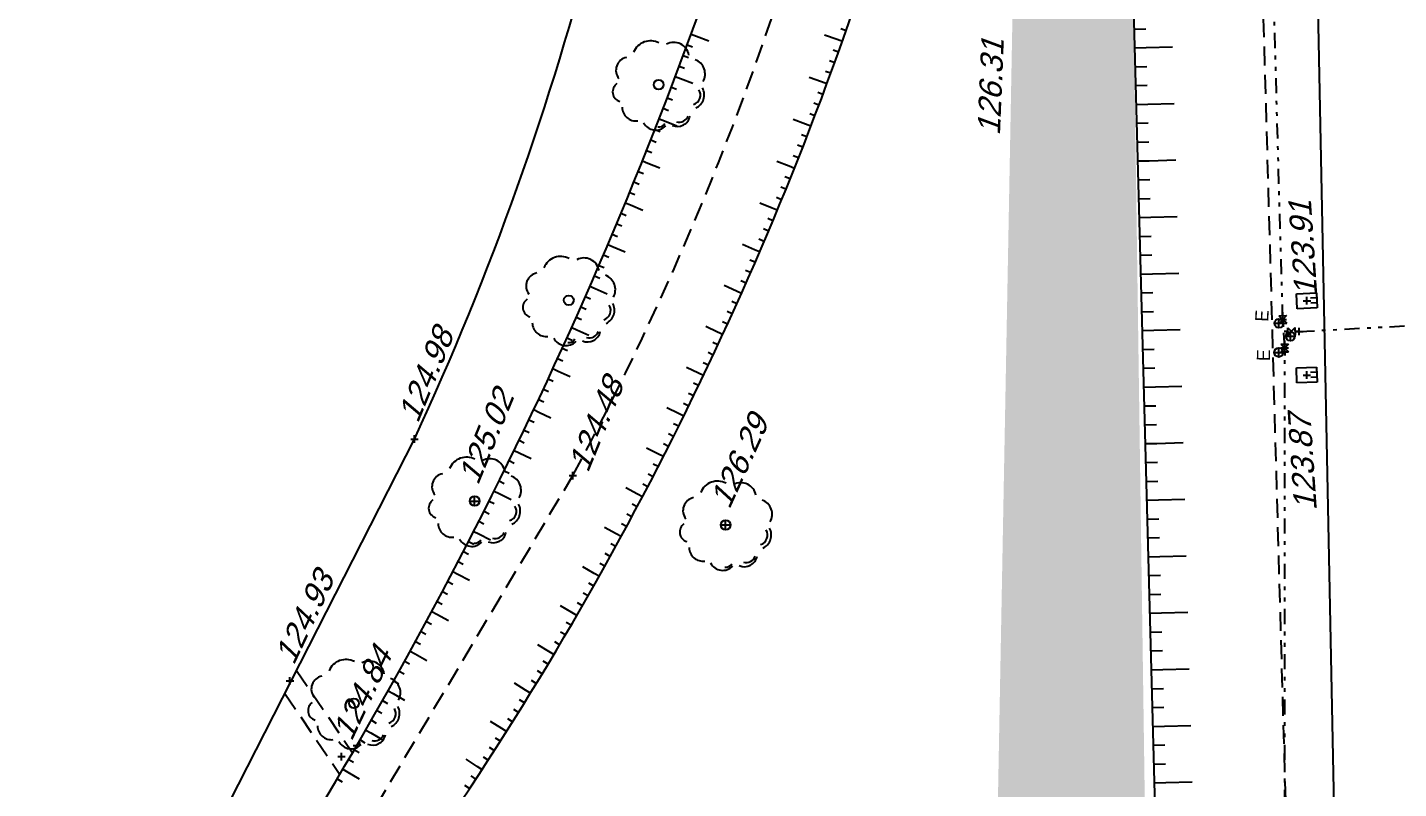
# Model space of a CAD drawing. Header units: metres. Extents: x 1633075 to 1634601, y 8175308 to 8177203.
# Drawn here: x 1633542.48 to 1633578.87, y 8175872.47 to 8175892.66 of the extents above; entities that cross this region are included whole.
import ezdxf

# ---------------------------------------------------------------- set-up
doc = ezdxf.new("R2010")
doc.units = ezdxf.units.M
doc.header["$LTSCALE"] = 2
doc.header["$PDMODE"] = 2
doc.header["$PDSIZE"] = 0.1
for name, pattern in [('211', [0.5, 0.2, -0.1, 0, -0.1, 0, -0.1]), ('241', [0.5, 0.2, -0.1, 0, -0.1, 0, -0.1]), ('31', [2, 1, 1]), ('CACHE', [0.375, 0.25, -0.125]), ('CONTINU', [0])]:
    doc.linetypes.add(name, pattern=pattern)
for name, color, linetype in [('C15785 - ALLEE', 7, 'CACHE'), ('C15785 - BORDURES', 7, 'CONTINU'), ('C15785 - BTALUS', 3, 'CACHE'), ('C15785 - EAUP', 5, 'CONTINU'), ('C15785 - HTALUS', 7, 'Continuous'), ('C15785 - POINT 2D', 7, 'Continuous'), ('C15785 - Talus', 7, 'Continuous'), ('C15785 - VEGET', 3, 'Continuous'), ('C15785 - Z', 7, 'Continuous')]:
    doc.layers.add(name, color=color, linetype=linetype)
doc.styles.get("Standard").update_dxf_attribs({"font": 'arial.ttf'})
doc.styles.add('TXT', font='txt', dxfattribs={"height": 0.3})

# ---------------------------------------------------------------- blocks, each defined once
blk = doc.blocks.new('TALB100A')
blk.add_line((0, -0.3), (0, -1))
blk = doc.blocks.new('TALB100B')
blk.add_line((0, 0), (0, -0.3))
blk = doc.blocks.new('BLBG')
for p, q in [((0, 0), (0, 1.333)), ((0, 1.333), (1, 1.333)), ((1, 1.333), (1, 0)), ((1, 0), (0, 0)), ((0.333, 0), (0.333, 0.406)), ((0.667, 0), (0.667, 0.406))]:
    blk.add_line(p, q)
blk = doc.blocks.new('T1')
at = {"linetype": '31'}
blk.add_point((0, 0), dxfattribs=at)
blk = doc.blocks.new('T245')
at = {"linetype": 'Continuous'}
for p, q in [((-0.1, 0), (-0.2, 0)), ((-0.1, -0.1), (0.1, 0.1)), ((-0.1, 0.1), (0.1, -0.1)), ((-0.1, -0.1), (-0.1, 0.1)), ((0.1, -0.1), (0.1, 0.1)), ((0.1, 0), (0.2, 0))]:
    blk.add_line(p, q, dxfattribs=at)
blk = doc.blocks.new('ARBN')
blk.add_circle((0, 0), 0.0517)
for centre, radius, start, end in [((-0.088, 0.27), 0.194, 62.9289, 157.9234), ((0.159, 0.288), 0.162, 10.5515, 118.7684), ((-0.313, 0.149), 0.141, 102.3806, 218.1519), ((0.33, 0.115), 0.163, 331.4172, 69.7614), ((-0.381, -0.079), 0.106, 125.5548, 253.3512), ((0.342, -0.106), 0.104, 287.358, 32.9391), ((0.335, -0.105), 0.151, 294.7172, 29.5061), ((-0.236, -0.237), 0.15, 182.2997, 276.8338), ((-0.027, -0.335), 0.147, 208.1993, 316.9403), ((0.007, -0.38), 0.0689, 259.4414, 333.9219), ((0.202, -0.304), 0.137, 247.1419, 348.9634), ((0.221, -0.292), 0.104, 254.316, 338.7253)]:
    blk.add_arc(centre, radius, start, end)
blk = doc.blocks.new('TALH050A')
blk.add_line((0, 0.15), (0, 0.5))
blk = doc.blocks.new('TALH050B')
blk.add_line((0, 0), (0, 0.15))
blk = doc.blocks.new('TALB050A')
blk.add_line((0, -0.15), (0, -0.5))
blk = doc.blocks.new('TALB050B')
blk.add_line((0, 0), (0, -0.15))

msp = doc.modelspace()

# ---------------------------------------------------------------- hatches: boundary and pattern name
at = {"layer": 'C15785 - VEGET'}
h = msp.add_hatch(dxfattribs=at)
h.set_pattern_fill('AR-CONC', color=256, scale=0.02, angle=-0.5, style=0)
h.set_pattern_definition([(49.50002714, (1050220.128, 8061047.714), (3.640772945, -0.350564668), [0.381, -4.191]), (354.50002714, (1050220.128, 8061047.714), (-0.671486242, 3.827137998), [0.3048, -3.3528]), (99.95102714, (1050220.4313, 8061047.6847), (2.969299724, 3.476555826), [0.3238, -3.5618]), (45.6842271, (1050220.1367, 8061048.73), (5.414037124, -0.888123595), [0.5715, -6.2865]), (96.1356271, (1050220.588, 8061048.656), (4.79108493, 4.906890634), [0.4857, -5.3427]), (350.6840271, (1050220.137, 8061048.73), (4.79109228, 4.90688181), [0.4572, -5.0292]), (20.50002714, (1050220.6425, 8061048.4715), (3.014334644, -2.071692516), [0.381, -4.191]), (325.50002714, (1050220.6425, 8061048.4715), (1.26813822, 3.672833305), [0.3048, -3.3528]), (70.95142714, (1050220.8937, 8061048.2988), (4.282464587, 1.601149064), [0.3238, -3.5618]), (37.00002714, (1050220.1279, 8061047.7139), (0.076526363, 1.6904973657), [0, -3.31216, 0, -3.4036, 0, -3.3655]), (7.00002714, (1050220.1279, 8061047.714), (1.353826008, 1.991873763), [0, -1.94056, 0, -3.23596, 0, -1.2827]), (327.00002714, (1050218.9951, 8061047.7238), (2.7107088696, -0.138233956), [0, -1.27, 0, -3.9624, 0, -5.2578]), (317.00002714, (1050218.487, 8061047.7282), (2.9669082965, 0.482658772), [0, -1.651, 0, -2.63144, 0, -3.7338])])
h.paths.add_polyline_path([(1633569.723, 8175827.56), (1633564.784, 8175830.706), (1633565.327, 8175845.854), (1633569.56, 8175850.144), (1633568.097, 8175864.787), (1633568.626, 8175893.281), (1633569.591, 8175903.294), (1633566.894, 8175904.884), (1633567.581, 8175913.627), (1633569.854, 8175911.085), (1633572.368, 8175907.093), (1633571.826, 8175893.819), (1633572.17, 8175869.442), (1633572.913, 8175853.154), (1633572.88, 8175845.469), (1633572.316, 8175837.13), (1633571.582, 8175831.934), (1633571.322, 8175830.19)])

# ---------------------------------------------------------------- linework, layer by layer
at = {"layer": 'C15785 - ALLEE'}
for points in [[(1633574.946, 8175910.21), (1633575.234, 8175894.398), (1633575.921, 8175870.087)], [(1633549.62, 8175875.604), (1633551.108, 8175873.421)], [(1633549.309, 8175874.995), (1633550.771, 8175872.85)]]:
    msp.add_lwpolyline(points, dxfattribs=at)
at = {"layer": 'C15785 - BORDURES'}
for points in [[(1633577.302, 8175864.945), (1633576.702, 8175894.491), (1633576.439, 8175906.55), (1633576.132, 8175919.579), (1633575.904, 8175932.49)], [(1633542.479, 8175861.599), (1633552.75, 8175881.742)]]:
    msp.add_lwpolyline(points, dxfattribs=at)
msp.add_arc((1633481.672, 8175914.706), 78.349, 335.11973, 356.17669, dxfattribs=at)
at = {"layer": 'C15785 - BTALUS'}
msp.add_lwpolyline([(1633549.043, 8175867.496), (1633556.954, 8175880.773)], dxfattribs=at)
msp.add_arc((1633487.477, 8175918.192), 78.913, 331.69355, 343.5125, dxfattribs=at)
at = {"layer": 'C15785 - EAUP', "linetype": '211'}
msp.add_lwpolyline([(1633575.66, 8175847.477), (1633576.126, 8175856.573), (1633575.855, 8175868.436), (1633575.845, 8175884.157), (1633575.794, 8175884.914), (1633575.341, 8175901.01), (1633574.877, 8175918.439)], dxfattribs=at)
at = {"layer": 'C15785 - EAUP', "linetype": '241'}
msp.add_lwpolyline([(1633576.232, 8175884.595), (1633591.728, 8175885.409), (1633599.282, 8175886.181)], dxfattribs=at)
at = {"layer": 'C15785 - EAUP'}
for centre in [(1633575.693, 8175884.812, -77.554), (1633575.996, 8175884.47, -77.554), (1633575.688, 8175884.038, -77.554)]:
    msp.add_circle(centre, 0.12, dxfattribs=at)
at = {"layer": 'C15785 - HTALUS'}
for points in [[(1633567.064, 8175849.696), (1633563.854, 8175844.764), (1633548.507, 8175859.631, -0.271909), (1633547.578, 8175867.758, 0.064875), (1633561.097, 8175895.326, 0.088542), (1633562.77, 8175924.342)], [(1633567.064, 8175849.696), (1633553.393, 8175862.037, -0.180234), (1633550.819, 8175866.713, -0.109851), (1633553.023, 8175870.721, 0.075174), (1633565.092, 8175895.223, 0.057715), (1633566.815, 8175922.691)], [(1633557.861, 8175826.953, 0.651877), (1633571.322, 8175830.19, 0.038386), (1633572.913, 8175853.154), (1633571.826, 8175893.819), (1633572.368, 8175907.093), (1633574.946, 8175910.21)]]:
    msp.add_lwpolyline(points, format="xyb", dxfattribs=at)
at = {"layer": 'C15785 - POINT 2D'}
for p in [(1633576.435, 8175885.412), (1633575.693, 8175884.812), (1633575.996, 8175884.47), (1633575.688, 8175884.038), (1633576.433, 8175883.44), (1633552.75, 8175881.742), (1633556.954, 8175880.773), (1633554.346, 8175880.099), (1633561.008, 8175879.464), (1633549.445, 8175875.328), (1633550.814, 8175873.319)]:
    msp.add_point(p, dxfattribs=at)

# ---------------------------------------------------------------- block references
at = {"layer": 'C15785 - EAUP'}
for p, xscale, yscale, zscale, rotation in [((1633576.706, 8175885.222, 0.548), 0.4000000001915751, 0.4000000001915751, 0.4000000001915751, 92.55697633217684), ((1633576.702, 8175883.247, 0.503), 0.4000000003493321, 0.4000000003493321, 0.4000000003493321, 91.91732905316793)]:
    msp.add_blockref('BLBG', p, dxfattribs=dict(at, xscale=xscale, yscale=yscale, zscale=zscale, rotation=rotation))
for name, p, rotation in [('T245', (1633575.794, 8175884.914), 273.1174771424072), ('T1', (1633575.794, 8175884.914), 1.614152153433014), ('T245', (1633576.027, 8175884.598), 1.971780119047807), ('T1', (1633576.232, 8175884.595), 273.0078461346878), ('T245', (1633575.845, 8175884.157), 269.653895134472), ('T1', (1633575.845, 8175884.157), 3.80612315730372)]:
    msp.add_blockref(name, p, dxfattribs=dict(at, rotation=rotation))
at = {"layer": 'C15785 - Talus'}
for name, p, rotation in [('TALH050B', (1633564.205, 8175892.571), 70.61990152989485), ('TALB100B', (1633571.858, 8175892.616), 91.53146048288494), ('TALB050B', (1633560.092, 8175892.478), 69.84433605286794), ('TALB050A', (1633560.092, 8175892.478), 69.84433605286794), ('TALH050A', (1633564.105, 8175892.288), 70.43172494764582), ('TALH050B', (1633564.105, 8175892.288), 70.43172494764582), ('TALB050B', (1633559.884, 8175891.915), 69.55501681660358), ('TALB050B', (1633559.989, 8175892.197), 69.69967643774926), ('TALH050B', (1633564.004, 8175892.006), 70.24354834074835), ('TALB100B', (1633571.871, 8175892.116), 91.53146048288494), ('TALB100A', (1633571.871, 8175892.116), 91.53146048288494), ('TALB050B', (1633559.779, 8175891.634), 69.41035719140811), ('TALH050B', (1633563.902, 8175891.724), 70.05537172142752), ('TALB100B', (1633571.885, 8175891.616), 91.53146048288494), ('TALB050B', (1633559.673, 8175891.354), 69.26569757694173), ('TALB050A', (1633559.673, 8175891.354), 69.26569757694173), ('TALH050A', (1633563.696, 8175891.16), 69.67901853115693), ('TALH050B', (1633563.696, 8175891.16), 69.67901853115693), ('TALH050B', (1633563.799, 8175891.442), 69.86719513868876), ('TALB050B', (1633559.459, 8175890.793), 68.97637832595937), ('TALB050B', (1633559.567, 8175891.073), 69.12103796282067), ('TALH050B', (1633563.591, 8175890.879), 69.49084192976315), ('TALB100B', (1633571.898, 8175891.116), 91.53146048288494), ('TALB050B', (1633559.351, 8175890.513), 68.83171871912757), ('TALH050B', (1633563.485, 8175890.598), 69.30266533453877), ('TALB100B', (1633571.912, 8175890.617), 91.53146048288494), ('TALB100A', (1633571.912, 8175890.617), 91.53146048288494), ('TALB050B', (1633559.243, 8175890.234), 68.68705910046056), ('TALB050A', (1633559.243, 8175890.234), 68.68705910046056), ('TALH050A', (1633563.271, 8175890.038), 68.92631211835685), ('TALH050B', (1633563.271, 8175890.038), 68.92631211835685), ('TALH050B', (1633563.379, 8175890.318), 69.11448872034256), ('TALB100B', (1633571.925, 8175890.117), 91.53146048288494), ('TALB050B', (1633559.133, 8175889.954), 68.5423994789976), ('TALH050B', (1633563.163, 8175889.758), 68.73813551020692), ('TALB050B', (1633558.912, 8175889.396), 68.2530802338311), ('TALB050B', (1633559.023, 8175889.675), 68.39773986207732), ('TALH050B', (1633563.054, 8175889.479), 68.54995890800546), ('TALB100B', (1633571.938, 8175889.617), 91.53146048288494), ('TALB050B', (1633558.801, 8175889.118), 68.10842061595774), ('TALB050A', (1633558.801, 8175889.118), 68.10842061595774), ('TALH050A', (1633562.833, 8175888.921), 68.17360570472057), ('TALH050B', (1633562.833, 8175888.921), 68.17360570472057), ('TALH050B', (1633562.944, 8175889.199), 68.36178231295871), ('TALB100B', (1633571.952, 8175889.117), 91.53146048288494), ('TALB100A', (1633571.952, 8175889.117), 91.53146048288494), ('TALB050B', (1633558.689, 8175888.84), 67.96376099802855), ('TALH050B', (1633562.721, 8175888.642), 67.98542910442909), ('TALB100B', (1633571.965, 8175888.617), 91.53146048288494), ('TALB050B', (1633558.462, 8175888.284), 67.6744417597322), ('TALB050B', (1633558.576, 8175888.562), 67.81910136940022), ('TALH050B', (1633562.608, 8175888.365), 67.79725249872097), ('TALB050B', (1633558.348, 8175888.007), 67.52978213016887), ('TALB050A', (1633558.348, 8175888.007), 67.52978213016887), ('TALH050A', (1633562.379, 8175887.81), 67.42089928677902), ('TALH050B', (1633562.379, 8175887.81), 67.42089928677902), ('TALH050B', (1633562.494, 8175888.087), 67.60907590167216), ('TALB100B', (1633571.978, 8175888.117), 91.53146048288494), ('TALB050B', (1633558.233, 8175887.73), 67.38512251848935), ('TALH050B', (1633562.263, 8175887.533), 67.23272268455092), ('TALB100B', (1633571.992, 8175887.618), 91.53146048288494), ('TALB100A', (1633571.992, 8175887.618), 91.53146048288494), ('TALB050B', (1633558.001, 8175887.176), 67.09580327294502), ('TALB050B', (1633558.117, 8175887.453), 67.24046289343785), ('TALH050B', (1633562.147, 8175887.257), 67.04454608075199), ('TALB050B', (1633557.884, 8175886.9), 66.95114365840067), ('TALB050A', (1633557.884, 8175886.9), 66.95114365840067), ('TALH050A', (1633561.911, 8175886.705), 66.6681928852359), ('TALH050B', (1633562.029, 8175886.98), 66.85636947733134), ('TALB100B', (1633572.005, 8175887.118), 91.53146048288494), ('TALB050B', (1633557.766, 8175886.624), 66.80648402624051), ('TALH050B', (1633561.792, 8175886.43), 66.48001627673074), ('TALH050B', (1633561.911, 8175886.705), 66.6681928852359), ('TALB100B', (1633572.018, 8175886.618), 91.53146048288494), ('TALB050B', (1633557.528, 8175886.073), 66.51716479860475), ('TALB050B', (1633557.647, 8175886.349), 66.6618244282198), ('TALH050B', (1633561.672, 8175886.155), 66.29183966260018), ('TALB100B', (1633572.032, 8175886.118), 91.53146048288494), ('TALB100A', (1633572.032, 8175886.118), 91.53146048288494), ('TALB050B', (1633557.408, 8175885.798), 66.37250518943362), ('TALB050A', (1633557.408, 8175885.798), 66.37250518943362), ('TALH050A', (1633561.429, 8175885.606), 65.91548646590998), ('TALH050B', (1633561.551, 8175885.88), 66.10366306638853), ('TALB050B', (1633557.288, 8175885.524), 66.2278455648104), ('TALH050B', (1633561.306, 8175885.332), 65.72730987527862), ('TALH050B', (1633561.429, 8175885.606), 65.91548646590998), ('TALB100B', (1633572.045, 8175885.618), 91.53146048288494), ('TALB050B', (1633557.044, 8175884.975), 65.93852632033203), ('TALB050B', (1633557.166, 8175885.249), 66.08318594667143), ('TALH050B', (1633561.182, 8175885.059), 65.53913326950469), ('TALB100B', (1633572.059, 8175885.118), 91.53146048288494), ('TALB050B', (1633556.922, 8175884.701), 65.79386669550428), ('TALB050A', (1633556.922, 8175884.701), 65.79386669550428), ('TALH050A', (1633560.932, 8175884.514), 65.16278005318998), ('TALH050B', (1633561.057, 8175884.786), 65.35095666239481), ('TALB100B', (1633572.072, 8175884.619), 91.53146048288494), ('TALB100A', (1633572.072, 8175884.619), 91.53146048288494), ('TALB050B', (1633556.798, 8175884.428), 65.64920706967587), ('TALH050B', (1633560.805, 8175884.242), 64.9746034517238), ('TALH050B', (1633560.932, 8175884.514), 65.16278005318998), ('TALB050B', (1633556.55, 8175883.882), 65.35988783711568), ('TALB050B', (1633556.674, 8175884.155), 65.50454746241954), ('TALH050B', (1633560.678, 8175883.97), 64.78642684723489), ('TALB100B', (1633572.085, 8175884.119), 91.53146048288494), ('TALB050B', (1633556.424, 8175883.609), 65.21522821347477), ('TALB050A', (1633556.424, 8175883.609), 65.21522821347477), ('TALH050A', (1633560.421, 8175883.428), 64.41007366030409), ('TALH050B', (1633560.421, 8175883.428), 64.41007366030409), ('TALH050B', (1633560.55, 8175883.699), 64.5982502390247), ('TALB100B', (1633572.099, 8175883.619), 91.53146048288494), ('TALB050B', (1633556.298, 8175883.337), 65.0705686011928), ('TALH050B', (1633560.291, 8175883.158), 64.22189705255738), ('TALB100B', (1633572.112, 8175883.119), 91.53146048288494), ('TALB100A', (1633572.112, 8175883.119), 91.53146048288494), ('TALB050B', (1633556.044, 8175882.794), 64.78124936403344), ('TALB050B', (1633556.171, 8175883.065), 64.92590898560951), ('TALH050B', (1633560.16, 8175882.888), 64.03372042584272), ('TALB050B', (1633555.916, 8175882.523), 64.63658974439652), ('TALB050A', (1633555.916, 8175882.523), 64.63658974439652), ('TALH050A', (1633559.895, 8175882.349), 63.6573672403296), ('TALH050B', (1633559.895, 8175882.349), 63.6573672403296), ('TALH050B', (1633560.028, 8175882.618), 63.84554383797889), ('TALB100B', (1633572.125, 8175882.619), 91.53146048288494), ('TALB050B', (1633555.787, 8175882.252), 64.49193012403244), ('TALH050B', (1633559.762, 8175882.081), 63.4691906317171), ('TALB100B', (1633572.139, 8175882.12), 91.53146048288494), ('TALB050B', (1633555.527, 8175881.711), 64.20261087971133), ('TALB050B', (1633555.657, 8175881.981), 64.34727048802257), ('TALH050B', (1633559.627, 8175881.812), 63.28101402252036), ('TALB050B', (1633555.396, 8175881.441), 64.05795126111357), ('TALB050A', (1633555.396, 8175881.441), 64.05795126111357), ('TALH050A', (1633559.356, 8175881.277), 62.90466082089547), ('TALH050B', (1633559.356, 8175881.277), 62.90466082089547), ('TALH050B', (1633559.492, 8175881.545), 63.09283743537957), ('TALB100B', (1633572.152, 8175881.62), 91.53146048288494), ('TALB100A', (1633572.152, 8175881.62), 91.53146048288494), ('TALB050B', (1633555.265, 8175881.171), 63.91329165193265), ('TALH050B', (1633559.219, 8175881.011), 62.71648422613794), ('TALB100B', (1633572.165, 8175881.12), 91.53146048288494), ('TALB050B', (1633554.999, 8175880.633), 63.6239724149412), ('TALB050B', (1633555.132, 8175880.902), 63.7686320377809), ('TALH050B', (1633559.081, 8175880.744), 62.52830762532948), ('TALB100B', (1633572.179, 8175880.62), 91.53146048288494), ('TALB050B', (1633554.866, 8175880.364), 63.47931279186798), ('TALB050A', (1633554.866, 8175880.364), 63.47931279186798), ('TALH050A', (1633558.802, 8175880.213), 62.15195441308905), ('TALH050B', (1633558.802, 8175880.213), 62.15195441308905), ('TALH050B', (1633558.942, 8175880.478), 62.34013100469133), ('TALB050B', (1633554.731, 8175880.096), 63.33465317716718), ('TALH050B', (1633558.661, 8175879.948), 61.96377781235255), ('TALB100B', (1633572.192, 8175880.12), 91.53146048288494), ('TALB100A', (1633572.192, 8175880.12), 91.53146048288494), ('TALB050B', (1633554.461, 8175879.561), 63.04533392346581), ('TALB050B', (1633554.596, 8175879.828), 63.18999355550468), ('TALH050B', (1633558.378, 8175879.419), 61.58742459103998), ('TALH050B', (1633558.52, 8175879.683), 61.77560121364922), ('TALB100B', (1633572.206, 8175879.62), 91.53146048288494), ('TALB050B', (1633554.325, 8175879.293), 62.90067430152875), ('TALB050A', (1633554.325, 8175879.293), 62.90067430152875), ('TALH050A', (1633558.235, 8175879.155), 61.39924799461343), ('TALH050B', (1633558.235, 8175879.155), 61.39924799461343), ('TALB100B', (1633572.219, 8175879.121), 91.53146048288494), ('TALB050B', (1633554.05, 8175878.76), 62.6113550750647), ('TALB050B', (1633554.188, 8175879.026), 62.75601468644617), ('TALH050B', (1633558.09, 8175878.892), 61.21107138682925), ('TALB050B', (1633553.911, 8175878.494), 62.46669545146416), ('TALH050B', (1633557.8, 8175878.367), 60.83471820044995), ('TALH050B', (1633557.946, 8175878.63), 61.02289479282563), ('TALB100B', (1633572.232, 8175878.621), 91.53146048288494), ('TALB100A', (1633572.232, 8175878.621), 91.53146048288494), ('TALB050B', (1633553.772, 8175878.228), 62.32203582517667), ('TALB050A', (1633553.772, 8175878.228), 62.32203582517667), ('TALH050A', (1633557.653, 8175878.106), 60.64654159729606), ('TALH050B', (1633557.653, 8175878.106), 60.64654159729606), ('TALB100B', (1633572.246, 8175878.121), 91.53146048288494), ('TALB050B', (1633553.492, 8175877.697), 62.03271659816638), ('TALB050B', (1633553.633, 8175877.962), 62.17737619188179), ('TALH050B', (1633557.506, 8175877.844), 60.45836497061791), ('TALB050B', (1633553.351, 8175877.432), 61.88805695406261), ('TALH050A', (1633557.058, 8175877.064), 59.89383517408136), ('TALH050B', (1633557.208, 8175877.323), 60.08201178327693), ('TALH050B', (1633557.357, 8175877.584), 60.27018838662997), ('TALB100B', (1633572.259, 8175877.621), 91.53146048288494), ('TALB050B', (1633553.21, 8175877.168), 61.74339734326747), ('TALB050A', (1633553.21, 8175877.168), 61.74339734326747), ('TALH050B', (1633557.058, 8175877.064), 59.89383517408136), ('TALB100B', (1633572.272, 8175877.121), 91.53146048288494), ('TALB100A', (1633572.272, 8175877.121), 91.53146048288494), ('TALB050B', (1633552.924, 8175876.64), 61.45407811002082), ('TALB050B', (1633553.067, 8175876.904), 61.59873773751188), ('TALH050B', (1633556.755, 8175876.546), 59.51748197691906), ('TALH050B', (1633556.907, 8175876.804), 59.70565857636545), ('TALB100B', (1633572.286, 8175876.622), 91.53146048288494), ('TALB050B', (1633552.781, 8175876.377), 61.3094184808411), ('TALH050A', (1633556.449, 8175876.03), 59.14112875831435), ('TALH050B', (1633556.603, 8175876.287), 59.32930537021221), ('TALB050B', (1633552.491, 8175875.851), 61.02009923375606), ('TALB050B', (1633552.636, 8175876.114), 61.16475886042778), ('TALB050A', (1633552.636, 8175876.114), 61.16475886042778), ('TALH050B', (1633556.295, 8175875.772), 58.95295217047136), ('TALH050B', (1633556.449, 8175876.03), 59.14112875831435), ('TALB100B', (1633572.299, 8175876.122), 91.53146048288494), ('TALB050B', (1633552.346, 8175875.589), 60.8754396349577), ('TALH050B', (1633556.14, 8175875.515), 58.76477557420741), ('TALB100B', (1633572.312, 8175875.622), 91.53146048288494), ('TALB100A', (1633572.312, 8175875.622), 91.53146048288494), ('TALB050B', (1633552.199, 8175875.327), 60.73077999963307), ('TALH050A', (1633555.827, 8175875.003), 58.3884223379323), ('TALH050B', (1633555.984, 8175875.259), 58.57659894818236), ('TALB100B', (1633572.326, 8175875.122), 91.53146048288494), ('TALB050B', (1633551.905, 8175874.805), 60.44146075862334), ('TALB050B', (1633552.052, 8175875.066), 60.58612038797739), ('TALB050A', (1633552.052, 8175875.066), 60.58612038797739), ('TALH050B', (1633555.669, 8175874.748), 58.20024573879089), ('TALH050B', (1633555.827, 8175875.003), 58.3884223379323), ('TALB050B', (1633551.756, 8175874.544), 60.29680116042982), ('TALH050B', (1633555.511, 8175874.494), 58.01206912922824), ('TALB100B', (1633572.339, 8175874.622), 91.53146048288494), ('TALB050B', (1633551.607, 8175874.283), 60.15214152850317), ('TALH050A', (1633555.191, 8175873.986), 57.63571594408677), ('TALH050B', (1633555.191, 8175873.986), 57.63571594408677), ('TALH050B', (1633555.352, 8175874.239), 57.82389253257), ('TALB100B', (1633572.353, 8175874.122), 91.53146048288494), ('TALB100A', (1633572.353, 8175874.122), 91.53146048288494), ('TALB050B', (1633551.307, 8175873.764), 59.86282229198629), ('TALB050B', (1633551.458, 8175874.023), 60.00748192359436), ('TALB050A', (1633551.458, 8175874.023), 60.00748192359436), ('TALH050B', (1633555.03, 8175873.733), 57.44753933016442), ('TALB050B', (1633551.156, 8175873.504), 59.71816267149885), ('TALH050B', (1633554.706, 8175873.228), 57.07118613910449), ('TALH050B', (1633554.869, 8175873.48), 57.25936274933539), ('TALB100B', (1633572.366, 8175873.623), 91.53146048288494), ('TALB050B', (1633550.853, 8175872.987), 59.42884343233717), ('TALB050B', (1633551.005, 8175873.246), 59.57350303500319), ('TALH050A', (1633554.542, 8175872.976), 56.88300954080667), ('TALH050B', (1633554.542, 8175872.976), 56.88300954080667), ('TALB100B', (1633572.379, 8175873.123), 91.53146048288494), ('TALB050B', (1633550.7, 8175872.729), 59.28418380911771), ('TALB050A', (1633550.853, 8175872.987), 59.42884343233717), ('TALH050B', (1633554.378, 8175872.725), 56.69483293792582), ('TALB100B', (1633572.393, 8175872.623), 91.53146048288494), ('TALB100A', (1633572.393, 8175872.623), 91.53146048288494), ('TALH050B', (1633554.213, 8175872.475), 56.50665632062953)]:
    msp.add_blockref(name, p, dxfattribs=dict(at, rotation=rotation))
at = {"layer": 'C15785 - VEGET', "xscale": 2.499999999908408, "yscale": 2.499999999908408, "zscale": 2.499999999908408, "rotation": 359.5000271373152}
for p in [(1633559.229, 8175891.14), (1633556.846, 8175885.424), (1633554.346, 8175880.099), (1633561.008, 8175879.464), (1633551.144, 8175874.732)]:
    msp.add_blockref('ARBN', p, dxfattribs=at)

# ---------------------------------------------------------------- texts
at = {"layer": 'C15785 - EAUP', "style": 'TXT'}
for rotation, p in [(86.7895, (1633575.405, 8175884.847, -151.899)), (88.6657, (1633575.452, 8175883.807, -151.9))]:
    msp.add_text('E', height=0.349, rotation=rotation, dxfattribs=at).set_placement(p)
at = {"layer": 'C15785 - Z', "oblique": 18}
for s, rotation, p in [(' 126.31', 447.6663, (1633568.278, 8175889.549, 126.31)), (' 123.91', 453.8101, (1633576.727, 8175885.293, 123.913)), (' 124.98', 427.7, (1633552.751, 8175881.922, 124.983)), (' 124.48', 427.7, (1633557.265, 8175880.609, 124.479)), (' 125.02', 427.7, (1633554.347, 8175880.279, 125.02)), (' 126.29', 425.4812, (1633561.01, 8175879.644, 126.287)), (' 123.87', 453.8101, (1633576.714, 8175879.616, 123.868)), (' 124.93', 424.6475, (1633549.446, 8175875.508, 124.928)), (' 124.84', 424.6475, (1633550.979, 8175873.491, 124.842))]:
    msp.add_text(s, height=0.6, rotation=rotation, dxfattribs=at).set_placement(p)

doc.saveas('drawing.dxf')
